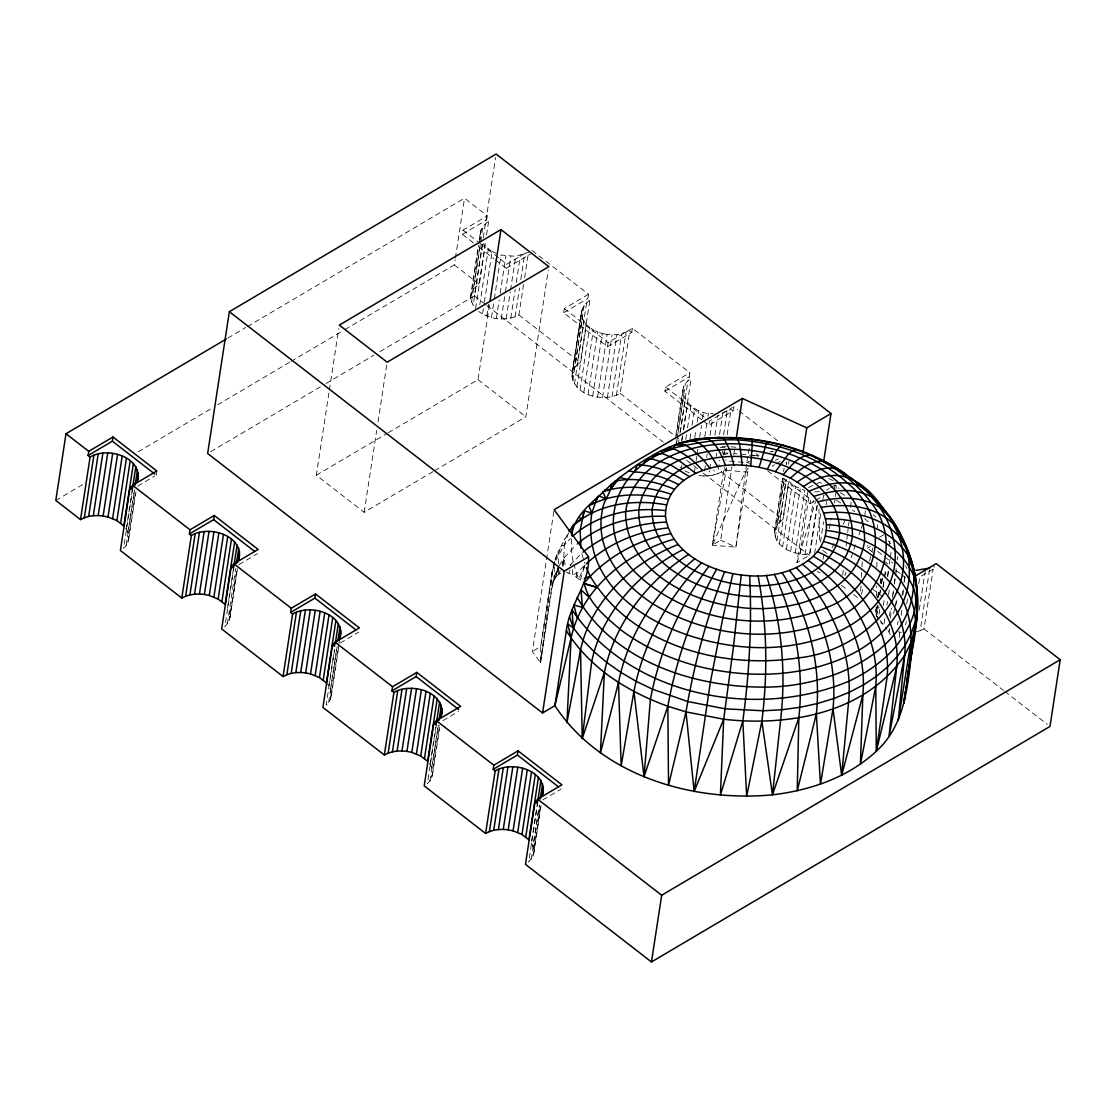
<?xml version="1.0" encoding="UTF-8"?>
<svg xmlns="http://www.w3.org/2000/svg" width="1116" height="1116" viewBox="0 0 1116 1116"><rect width="100%" height="100%" fill="white"/><g stroke="black" fill="none" stroke-linecap="round" stroke-linejoin="round"><path stroke-width="0.75" stroke-dasharray="5 3.75" d="M836.121 488.655L836.135 485.362M132.916 487.329L123.597 548.193C130.6 542.683 130.056 531.844 123.82 525.971M234.179 565.784L224.874 626.648L229.101 620.915L229.994 617.664L237.011 568.644M334.674 649.317L326.137 705.117C333.14 699.606 332.596 688.767 326.36 682.894M436.719 722.708L427.414 783.572C434.417 778.075 433.873 767.222 427.637 761.363M482.489 244.599L473.17 305.463L470.687 298.753L470.715 295.377L478.22 246.343M247.292 326.597L464.535 198.202L487.26 215.806L486.618 219.978L488.613 221.526C482.335 224.93 478.304 232.644 481.08 239.591M537.996 801.176L528.677 862.04L532.904 856.307L533.797 853.056L540.562 805.724M553.843 511.407L532.402 651.493L540.535 662.639L540.716 646.569L552.211 571.504L554.638 561.334M554.387 566.663L553.927 580.432L552.029 587.574L540.535 662.639L552.211 571.504M558.405 563.706L558.042 552.001L569.104 531.369M563.385 565.924L564.64 538.735M588.537 294.275L564.278 308.602L563.65 312.773L607.495 346.755L631.754 332.429L629.759 330.88L620.189 393.432C603.63 402.834 572.745 395.803 571.992 373.832L581.562 311.28L584.184 305.003L589.89 299.981L587.895 298.446L588.537 294.275L531.118 249.789M571.448 538.972L571.336 549.323L573.066 561.487L570.569 565.617M571.95 377.208L581.562 311.28M607.495 346.755L608.136 342.584L632.395 328.257L689.8 372.73L689.172 376.901L691.153 378.45C669.795 391.855 695.338 416.282 713.375 413.408M817.456 505.227L809.951 554.261C795.345 555.726 774.211 548.054 774.532 530.756L782.553 478.345M878.25 619.31L876.59 615.99L875.809 609.224M876.269 606.56L876.158 615.139L879.101 619.003M876.409 596.293L876.548 586.012M876.813 567.165L876.897 560.302M860.701 590.894L860.98 585.747M861.44 577.139L861.915 568.532M861.998 566.816L862.291 561.655M572.592 569.606L572.299 574.461L580.278 580.013L583.11 578.925M877.455 527.882L877.734 524.729M899.259 637.543L899.859 630.693M901.212 615.321L901.658 610.187M903.011 594.8L903.625 587.965M904.225 581.129L904.671 575.995M864.914 515.508L865.346 510.793M851.117 502.423L850.49 508.673L854.73 511.672M576.274 576.888L576.637 573.624L573.959 564.529M835.424 496.536L835.94 491.863M890.442 634.851L888.894 631.921L889.285 628.489M890.47 618.222L891.642 607.941M893.205 594.242L893.609 590.81M894.39 583.961L895.562 573.694M895.757 571.978L896.148 568.56M897.125 559.995L897.529 556.563M842.664 575.131L843.264 570.011M846.081 546.156L846.681 541.051M846.877 539.349L847.476 534.229M847.686 532.527L848.286 527.422M848.481 525.706L848.885 522.302M712.343 545.152L724.172 467.437L726.181 470.185L712.343 545.152L735.89 547.189L748.418 467.897L745.307 471.859L712.343 545.152L720.657 540.228L731.901 466.767M540.535 662.639L551.918 586.151L554.289 576.4L558.377 566.9L559.13 573.819L560.12 570.611M126.261 529.11L132.218 490.231M127.922 532.43L134.394 490.161M126.094 545.487L134.631 489.687M127.824 542.46L135.58 491.738M128.717 539.209L135.957 491.863M156.212 475.151L156.631 472.375M233.481 568.686L227.538 607.578L230.022 614.288M227.371 623.942L235.657 568.63M229.101 620.915L237.108 568.504M229.994 617.664L237.485 568.644M433.036 471.622L364.179 512.328L316.33 475.263L329.122 391.66M329.387 389.958L338.776 328.536M328.801 686.033L334.242 650.53M330.462 689.353L336.934 647.085M328.648 702.41L337.185 646.61M330.364 699.383L338.65 645.285M338.901 643.583L339.417 640.207M331.257 696.133L339.013 645.411M364.179 512.328L376.706 430.427M378.003 421.904L386.889 363.9M344.956 329.569L454.324 264.924L455.105 259.791M455.37 258.089L464.535 198.202M473.337 242.814L462.373 234.318L463.014 230.147L487.26 215.806M479.252 239.577L480.285 232.812M470.687 298.753L478.862 244.781M479.113 243.093L481.177 229.561M470.715 295.377L473.337 289.1L480.326 243.455M480.577 241.754L482.907 226.548M471.51 302.143L480.312 244.669M379.998 351.638L474.412 295.838L482.307 244.125M483.298 237.75L495.588 157.454M473.337 289.1L479.043 284.078L485.516 241.809M486.548 235.058L488.613 221.526M475.611 308.602L485.195 246.05L482.74 242.911M479.81 304.71L488.348 248.91L485.195 246.05M523.571 284.538L518.912 314.977C507.724 321.087 493.551 319.929 482.544 313.973L483.312 308.895M484.358 302.129L492.114 251.421L488.348 248.91M486.813 316.037L488.613 304.194M388.187 432.785L477.997 379.705L489.492 304.64M491.445 317.586L494.039 300.692M494.29 298.99L501.014 255.034L515.718 256.317L528.482 252.411M496.313 318.604L499.159 300.009M500.191 293.243L505.883 256.052M430.079 764.502L433.692 740.829M433.957 739.141L435.77 727.297M495.267 259.805L506.232 268.286L506.873 264.129L526.836 252.314M431.739 767.822L438.197 725.553M429.911 780.865L438.449 725.079M501.265 319.036L505.143 293.675M505.395 291.987L510.835 256.485M431.641 777.838L439.551 725.567M432.534 774.588L439.774 727.255M506.134 318.869L510.277 291.82M510.542 290.132L515.718 256.317M510.807 318.13L515.201 289.379M516.234 282.627L520.377 255.564M515.104 316.805L519.498 288.067M520.795 279.614L524.673 254.253M524.604 277.772L528.231 254.113M434.529 470.743L525.845 416.77L548.291 270.058M571.992 373.832L582.454 308.03M572.885 370.582L574.601 367.555L584.184 305.003M572.787 380.612L582.357 318.06L581.534 314.656M574.601 367.555L577.111 364.848L586.681 302.296M574.447 383.932L584.017 321.38L582.357 318.06M577.111 364.848L580.32 362.547L589.89 299.981M576.888 387.071L586.458 324.519L584.017 321.38M580.041 389.93L589.611 327.379L586.458 324.519M583.808 392.427L593.377 329.876L589.611 327.379M588.076 394.492L597.646 331.94L593.377 329.876M592.722 396.054L602.291 333.503L597.646 331.94M597.59 397.073L607.16 334.507L616.981 334.786L629.759 330.88M531.607 841.269L537.298 804.078M533.839 849.681L533.002 846.277L539.223 805.71M531.188 859.334L539.46 805.222M602.528 397.491L612.098 334.94M532.904 856.307L540.674 805.585M533.797 853.056L541.037 805.724M607.411 397.338L616.981 334.786M612.07 396.585L621.64 334.033M616.381 395.273L625.95 332.721M631.754 332.429L632.395 328.257M701.922 419.909L664.913 391.242L665.555 387.071L689.8 372.73M675.85 435.393L682.839 389.735M675.71 438.909L683.731 386.485M675.878 446.023L676.91 439.258M677.175 437.57L685.447 383.472M676.645 442.159L677.161 438.783M678.193 432.018L683.62 396.515M678.375 443.317L678.905 439.927M679.937 433.175L687.958 380.751M680.369 431.962L685.28 399.835M682.364 435.938L681.583 441.001L676.129 436.775M683.397 429.172L691.153 378.45M682.043 440.164L682.56 436.788M683.592 430.023L687.735 402.974M681.834 465.009L681.318 468.399L678.165 465.525M685.712 439.648L686.493 434.584M687.526 427.819L690.888 405.833M689.995 438.769L691.027 432.004M692.073 425.252L694.654 408.344M694.78 437.458L696.077 429.004M697.109 422.239L698.923 410.395M694.25 472.821L695.017 467.757M696.063 460.992L696.83 455.914M697.095 454.226L697.863 449.162M699.676 437.319L701.49 425.489M702.522 418.723L703.554 411.957M704.81 436.635L706.874 423.117M707.907 416.352L708.423 412.976M703.289 420.969L708.772 425.224L709.413 421.053L732.236 407.563M698.853 475.528L703.805 475.96L704.322 472.584M704.573 470.882L705.354 465.818M706.651 457.365L707.167 453.975M710.013 435.38L712.343 420.16M703.805 475.96L708.688 475.793L709.455 470.729M709.72 469.041L710.753 462.275M714.896 435.226L717.993 414.929M708.688 475.793L713.347 475.053L714.114 469.975M716.193 456.458L716.709 453.068M719.555 434.473L722.917 412.488M713.347 475.053L717.644 473.742L719.708 460.21M723.6 434.849L727.213 411.176L731.036 409.335L733.017 410.883L708.772 425.224M717.644 473.742L721.452 471.901L721.968 468.511M724.047 454.993L725.344 446.54M727.144 434.696L731.036 409.335M733.017 410.883L733.658 406.712L737.76 409.893M733.728 454.812L735.039 446.274M783.585 471.58L784.102 468.204M774.504 534.132L783.041 478.345M774.532 530.756L777.155 524.478L784.13 478.834M786.208 465.316L786.724 461.926L784.994 464.954M775.327 537.535L784.381 478.359M777.155 524.478L779.652 521.772L786.124 479.503M788.454 464.298L788.97 460.908M776.987 540.855L786.292 479.992M779.652 521.772L782.86 519.47L788.803 480.577M779.428 543.994L788.998 481.442L795.931 486.799L804.831 490.426L795.262 552.978M782.581 546.854L792.151 484.302M786.348 549.351L795.931 486.799M790.616 551.416L800.2 488.864M816.898 505.771L809.323 555.308L796.991 562.604L808.207 489.24M800.13 553.996L809.184 494.82M767.557 470.757L810.049 503.679L810.676 499.508L781.898 477.216M805.068 554.415L813.355 500.317M814.61 553.508L820.818 512.942M822.632 501.098L823.413 496.034M820.469 542.055L823.566 521.758M826.161 504.864L826.677 501.475M834.294 489.352L834.935 485.181L839.037 488.348M872.935 552.406L867.453 548.165L867.885 545.375M877.608 597.381L878.906 588.927M877.985 597.52L879.017 590.755M880.315 582.301L880.831 578.925M875.767 612.6L876.548 607.523M878.097 597.381L879.129 590.615M880.161 583.849L880.942 578.785M876.59 615.99L878.153 605.849M879.715 594.493L880.482 590.629M881.514 583.877L882.547 577.111M882.993 586.709L884.29 578.255M884.542 576.567L885.574 569.802M889.201 546.143L890.233 539.377M879.031 614.246L880.064 607.481M883.175 587.197L884.458 578.744M884.723 577.042L886.02 568.588M887.485 575.954L888.266 570.876M889.299 564.11L890.08 559.046M890.331 557.358L891.377 550.593M883.286 605.542L884.583 597.088M887.68 576.805L888.727 570.039M884.89 618.557L883.858 625.323L880.705 622.449M886.955 605.025L887.471 601.65M888.517 594.884L889.285 589.82M889.438 615.99L890.721 607.536M892.284 597.381L893.316 590.629M894.348 583.863L895.381 577.098M895.646 575.41L896.678 568.644M895.52 606.211L896.553 599.445M897.571 624.681L898.087 621.291M901.965 595.93L902.997 589.178M904.03 582.413L905.062 575.647M918.733 583.696L919.765 576.93L935.571 567.807L933.576 566.258M919.249 609.992L925.457 569.411M915.887 631.977L920.184 630.666L929.502 569.788M920.184 630.666L923.992 628.824L933.06 569.648M746.52 464.186L735.89 547.189L720.657 540.228M877.832 605.025L876.158 615.139L879.017 606.978M879.506 594.912L880.343 589.862M881.473 583.124L882.31 578.074M723.824 470.073L726.181 470.185L727.213 464.061M747.818 456.36L746.757 462.652L750.161 464.089M749.255 448.395L748.083 454.784L734.426 453.598M906.666 603.965L907.922 597.227M553.927 580.432L556.619 575.926L558.377 566.9L554.568 579.204L554.289 576.4L552.029 587.574C550.606 575.256 553.564 563.343 558.042 552.001M562.436 566.147L564.082 557.819L576.288 544.873M822.994 559.325L824.027 554.206M829.216 528.635L831.294 518.41M834.405 503.065L835.089 499.647M861.454 594.493L863.073 587.825M869.587 561.153L871.624 552.811M872.028 551.137L872.852 547.803M554.429 563.413L552.057 573.094L540.716 646.569L532.402 651.493M888.894 631.921L889.731 628.601M893.484 613.716L895.158 607.104M895.576 605.444L897.655 597.172M555.461 577.474L558.377 566.9M905.495 624.765L906.471 621.472M796.991 562.604L815.573 501.572M562.101 564.222L564.082 557.819L565.435 567.277M580.278 580.013L585.063 564.78L576.637 573.624L572.299 574.461L566.384 572.494M844.854 575.591L845.984 572.327M851.062 557.693L853.322 551.178M853.893 549.56L855.581 544.678M858.971 534.913L860.659 530.03M861.231 528.412L862.361 525.162M568.56 532.932L564.208 545.333L555.782 560.302M568.937 573.052L569.969 570.164M555.07 559.841L557.358 553.634L558.502 554.094L561.083 545.417L564.208 545.333L570.429 538.4M585.063 564.78L578.799 578.855L576.637 573.624M832.034 547.872L834.991 541.595M843.11 524.353L846.807 516.513M559.186 565.603L564.082 557.819M569.983 565.324L581.659 553.173L584.589 563.12M556.619 575.926L561.125 572.815M757.583 456.486L758.852 455.719L756.104 453.626M227.817 338.106L245.799 327.476M462.373 234.318L486.618 219.978M55.8 500.456L84.272 483.633M138.203 451.757L211.621 408.372M217.606 404.829L289.518 362.323M291.025 361.445L343.463 330.448M137.659 486.116L154.775 476.002M506.232 268.286L530.477 253.96M210.645 451.715L324.547 384.406M326.039 383.513L374 355.167M563.65 312.773L587.895 298.446M316.33 475.263L386.68 433.678M238.936 564.584L257.475 553.62M664.913 391.242L689.172 376.901M340.199 643.039L358.752 632.075M775.383 460.476L778.243 458.788M771.895 466.321L774.741 464.647M776.178 463.796L780.447 461.271M826.37 490.231L829.23 488.543M830.653 487.706L834.935 485.181M442.899 720.657L458.592 711.38M810.049 503.679L814.317 501.154M815.754 500.303L824.305 495.253M879.506 537.242L885.211 533.88M867.453 548.165L870.313 546.477M542.739 799.963L561.292 788.998M749.687 461.271L746.757 462.652L751.235 462.429M808.472 487.539L815.475 484.316M816.884 483.674L819.688 482.377L822.673 483.828M725.023 454.547L727.883 453.612M724.354 412.055L727.213 411.176M770.082 451.966L773.123 451.506L768.868 451.338M724.94 447.293L720.448 447.655L719.499 446.526L726.028 446.679M814.652 491.863L819.521 491.71M722.917 452.957L727.716 453.096M730.938 446.805L737.592 447.376M752.7 455.189L758.852 455.719M743.298 462.345L727.716 460.992L725.428 459.931M726.181 470.185L747.371 472.124M749.659 455.063L755.992 456.207M602.291 333.503L607.16 334.507M898.157 631.782L901.393 632.451M817.135 571.573L820.232 572.954M492.114 251.421L496.383 253.471M828.783 478.499L833.206 480.633M685.085 470.896L689.353 472.961M840.292 492.756L847.253 496.843M836.484 500.47L840.697 502.939M478.778 311.476L482.544 313.973M841.464 585.342L848.16 590.406M853.531 594.451L858.888 598.497M739.127 410.953L780.14 442.717M873.214 514.825L875.948 516.945M463.014 230.147L479.462 242.883M480.829 243.944L498.643 257.754M500.01 258.814L506.873 264.129M564.278 308.602L608.136 342.584M665.555 387.071L706.665 418.918M877.692 551.43L883.175 555.67M884.542 556.731L892.758 563.106M478.82 247.054L493.9 258.731M883.9 560.902L890.749 566.217M896.232 570.457L900.347 573.652M901.714 574.712L905.829 577.893M454.324 264.924L479.043 284.078M518.912 314.977L580.32 362.547M620.189 393.432L674.761 435.714M721.452 471.901L782.86 519.47M822.729 550.355L826.817 553.536M871.847 588.411L884.123 597.925M923.992 628.824L1003.423 690.358M1004.791 691.418L1047.254 724.312M474.412 295.838L485.432 304.375M486.813 305.435L663.225 442.117M686.661 460.28L697.681 468.818M703.192 473.086L809.323 555.308M477.997 379.705L525.845 416.77M864.621 518.647L869.699 522.972M888.462 541.009L890.568 543.701M880.078 620.301L886.941 629.34M531.342 842.957L533.002 846.277M905.578 565.742L906.862 568.616M722.303 451.087L723.587 455.007M558.516 569.746L558.725 574.015M818.935 508.98L819.632 543.562"/><path stroke-width="1.5" d="M137.519 481.721C143.42 457.03 107.68 446.33 90.089 457.058L80.519 519.61L55.8 500.456L66.011 433.733L226.325 338.985M238.782 560.19C244.697 535.485 208.957 524.799 191.366 535.513L181.796 598.064L120.388 550.495L129.958 487.943L133.167 485.641M340.31 636.957C344.23 613.075 309.732 603.728 292.629 613.981L283.059 676.533L221.666 628.964L231.235 566.412L236.941 561.39L239.563 555.112M441.587 715.426C445.507 691.543 411.009 682.183 393.906 692.436L384.336 754.988L322.929 707.418L332.498 644.867L338.218 639.845L340.826 633.581M542.599 795.568C548.514 770.877 512.76 760.177 495.169 770.905L485.6 833.457L424.206 785.887L433.775 723.335L439.481 718.313L442.103 712.036M665.499 516.345C664.843 478.15 710.376 462.484 742.321 465.219C777.392 467.13 821.013 485.781 826.482 524.618C827.137 562.799 781.591 578.479 749.659 575.744C714.589 573.819 670.953 555.182 665.499 516.345C634.307 515.062 601.663 523.334 577.53 543.757M673.952 539.181C627.039 552.643 581.645 588.425 571.085 637.947L554.889 705.675L542.557 712.971L207.646 453.487L229.338 311.699L496.104 154.036L831.015 413.52L806.77 427.846L742.349 398.44L554.108 509.691L588.509 556.842C589.848 584.031 569.3 604.342 566.37 630.61L554.889 705.675C600.924 775.801 692.269 802.278 772.467 794.843C810.16 790.337 848.132 777.573 876.297 751.235C913.502 717.476 906.931 662.695 916.947 617.999C920.909 578.493 908.48 537.842 882.672 507.557C861.901 478.08 835.493 464.075 803.353 486.576M774.351 574.322C795.429 618.487 804.245 669 798.833 717.672L797.229 790.784L816.368 713.891C821.543 664.899 808.347 614.121 782.079 572.648M802.571 564.319C840.404 595.609 867.648 644.936 862.849 694.989L860.408 764.265L875.753 686.41C880.496 636.036 848.634 588.048 808.263 560.539M741.219 575.005L733.589 645.899L723.698 719.234L720.392 795.178L742.824 720.908C749.408 672.878 752.003 624.179 749.659 575.744M688.628 554.387C647.28 581.031 614.414 623.83 604.384 672.446L600.422 753.049L618.515 682.42C628.28 634.083 656.78 589.792 694.85 558.781M908.856 667.019C917.938 626.425 924.285 580.725 903.862 542.404C892.591 516.638 873.144 495.755 851.438 478.164M916.947 617.999L903.904 703.387C908.703 662.946 922.555 615.446 889.982 582.329C872.614 562.436 849.011 548.556 823.678 541.497M915.636 585.272L915.845 582.008M676.031 444.419L693.357 440.583L693.72 439.592C757.792 431.78 831.099 448.953 871.275 502.87C904.058 544.134 879.059 602.235 832.717 619.533C775.202 644.504 705.842 636.552 653 603.868C629.661 588.704 608.848 566.733 602.431 538.93C600.408 528.858 600.436 518.48 602.738 508.45C603.854 499.829 611.163 493.202 610.996 484.484C638.003 462.931 668.54 441.197 704.07 438.295C758.643 433.747 816.814 448.074 858.595 484.358M825.659 518.828C856.042 518.298 889.787 528.049 907.42 554.54C919.57 581.966 920.016 614.679 910.712 643.221L898.282 720.49L904.685 655.12C909.582 604.342 865.528 562.631 821.013 546.742M910.712 643.221L904.685 655.12L889.006 736.546L896.776 666.364C901.575 615.6 861.217 571.476 817.526 551.695M716.598 569.286C692.757 611.68 676.477 658.412 667.842 706.247L644.03 776.638L650.419 699.411C659.486 651.479 679.616 605.29 708.925 566.272M750.761 465.944L752.198 445.2L751.668 439.034M789.417 570.415C820.204 608.764 837.99 659.472 832.996 708.8L841.659 775.341L848.551 702.48C853.419 652.79 830.904 602.542 796.266 567.625M571.615 535.694L572.522 526.347C597.451 503.4 634.251 498.852 666.489 504.934M903.904 703.387L905.104 692.073M758.057 575.87C767.041 623.649 767.989 673.004 761.865 721.201L772.467 794.843L780.6 720.113C786.334 671.706 781.605 621.71 766.315 575.396M566.37 630.61C576.205 646.861 589.555 660.686 604.384 672.446L582.217 738.555L591.675 661.635C601.929 612.698 639.161 571.838 683.02 549.616M904.685 655.12C866.295 713.194 788.398 726.739 723.698 719.234L694.152 791.467L710.348 682.35L722.959 617.469L732.835 573.68M875.753 686.41L876.297 751.235L887.108 676.826C891.851 626.216 855.581 579.985 813.271 556.312M90.089 457.058L88.094 455.509L88.736 451.338L112.981 437.012L156.84 470.98L132.595 485.32L131.953 489.492L129.958 487.943M80.519 519.61L84.328 517.768L93.897 455.216M84.328 517.768L88.638 516.457L98.208 453.905M88.638 516.457L93.298 515.704L102.867 453.152M93.298 515.704L98.18 515.55L107.75 452.984M88.094 455.509L112.353 441.183L112.981 437.012M98.18 515.55L103.118 515.983L112.688 453.417M133.39 463.419L123.82 525.971L116.901 520.614L107.987 516.987L117.557 454.435M112.632 518.549L122.202 455.998M116.901 520.614L126.471 458.048M120.668 523.111L130.237 460.559M132.734 486.841L135.831 466.558M135.162 485.097L137.491 469.878M137.031 481.735L138.328 473.282M191.366 535.513L189.371 533.964L190.013 529.807L214.258 515.466L258.117 549.449L233.872 563.775L233.23 567.946L231.235 566.412M181.796 598.064L185.605 596.237L195.174 533.671M185.605 596.237L189.901 594.912L199.471 532.36M189.901 594.912L194.561 594.172L204.144 531.607M194.561 594.172L199.443 594.005L209.013 531.453M189.371 533.964L213.616 519.638L214.258 515.466M199.443 594.005L204.395 594.437L213.965 531.886M234.667 541.874L225.083 604.44L218.164 599.069L209.264 595.456L218.834 532.89M213.895 597.004L223.465 534.452M218.164 599.069L227.734 536.517M221.931 601.566L231.5 539.014M233.997 565.31L237.108 545.026M236.439 563.552L238.768 548.347M238.043 561.878L239.591 551.736M292.629 613.981L290.634 612.433L291.276 608.262L315.535 593.935L359.38 627.903L335.135 642.244L334.493 646.415L332.498 644.867M283.059 676.533L286.868 674.692L296.451 612.14M286.868 674.692L291.178 673.38L300.748 610.829M291.178 673.38L295.838 672.627L305.407 610.075M295.838 672.627L300.72 672.474L310.29 609.908M290.634 612.433L314.893 598.106L315.535 593.935M300.72 672.474L305.658 672.906L315.242 610.34M335.93 620.343L326.36 682.894L319.441 677.538L310.527 673.911L320.097 611.359M315.172 675.473L324.742 612.921M319.441 677.538L329.011 614.972M323.208 680.035L332.777 617.483M335.525 642.077L338.371 623.481M337.967 640.333L340.031 626.801M339.306 640.347L340.868 630.205M393.906 692.436L391.911 690.888L392.553 686.731L416.798 672.39L460.657 706.372L436.412 720.699L435.77 724.87L433.775 723.335M384.336 754.988L388.145 753.16L397.715 690.595M388.145 753.16L392.441 751.835L402.025 689.283M392.441 751.835L397.101 751.096L406.684 688.53M397.101 751.096L401.983 750.928L411.553 688.377M391.911 690.888L416.156 676.561L416.798 672.39M401.983 750.928L406.935 751.361L416.505 688.809M437.207 698.811L427.637 761.363L420.704 755.992L411.804 752.379L421.374 689.814M416.435 753.928L426.005 691.376M490.008 301.222L500.972 229.575L548.821 266.64L387.14 362.198L339.306 325.119L500.972 229.575M420.704 755.992L430.274 693.441M424.471 758.503L434.054 695.938M436.537 722.233L439.648 701.95M438.979 720.476L441.308 705.27M440.848 717.114L442.131 708.66M495.169 770.905L493.188 769.356L493.816 765.185L518.075 750.859L561.934 784.827L537.675 799.168L537.033 803.339L535.052 801.79L540.758 796.782L543.366 790.505M485.6 833.457L489.422 831.615L498.991 769.063M489.422 831.615L493.718 830.304L503.288 767.752M493.718 830.304L498.378 829.551L507.947 766.999M498.378 829.551L503.26 829.397L512.83 766.832M493.188 769.356L517.433 755.03L518.075 750.859M503.26 829.397L508.199 829.83L517.782 767.264M538.47 777.266L528.9 839.818L521.981 834.461L513.067 830.834L522.651 768.282M517.712 832.397L527.282 769.845M521.981 834.461L531.551 771.895M542.557 712.971L564.25 571.169L588.509 556.842M525.748 836.958L535.317 774.406M535.052 801.79L525.469 864.342L651.465 961.964L1049.989 726.432L1060.2 659.709L936.198 563.636L914.799 576.288M537.814 800.688L540.925 780.405M540.256 798.944L542.585 783.725M542.111 795.582L543.408 787.129M651.465 961.964L661.676 895.241L1060.2 659.709M736.337 437.723L742.349 398.44M802.892 453.18L806.77 427.846M823.692 461.354L831.015 413.52M832.996 708.8L820.455 784.241L816.368 713.891M906.624 680.537L907.182 677.161M907.74 673.785L908.298 670.395M571.741 535.554C574.043 513.109 596.753 499.759 610.996 484.484M584.212 511.114L580.125 530.002L580.962 548.193M604.384 672.446C623.551 687.051 645.188 698.142 667.842 706.247L668.526 785.245L685.991 711.869C694.152 664.062 706.819 616.897 724.605 571.755M701.643 562.757C667.577 597.939 643.36 643.346 633.916 691.446L621.166 765.827L618.515 682.42M678.11 544.524C632.409 562.338 590.964 600.84 580.543 650.084L566.928 722.666L571.085 637.947L567.681 623.886L573.373 627.945L582.775 640.026L593.865 651.521L606.504 662.276L620.566 672.209L635.897 681.178L652.316 689.116L687.721 701.518L725.247 708.841L763.232 710.794L781.884 709.72L800.033 707.293L817.47 703.526L834.029 698.463L849.499 692.171L863.742 684.722L876.576 676.17L887.876 666.643L897.501 656.222L905.369 645.034L911.367 633.19L915.455 620.831L914.367 610.703L911.549 600.575L907.057 590.629L900.975 581.031L893.414 571.95L884.486 563.538L863.198 549.281L838.548 539.237L825.491 536.015M761.865 721.201L746.674 796.322L742.824 720.908M876.297 751.235L896.776 666.364M759.131 467.283L766.915 441.727L767.878 443.122M841.659 775.341L862.849 694.989M138.286 476.658L137.394 479.908L134.004 484.735M725.665 465.567C721.438 455.788 717.658 443.931 707.6 438.672L682.922 442.062L674.636 444.977L673.492 448.939C612.796 466.056 590.866 535.666 641.56 578.144C690.832 621.612 766.273 633.372 826.621 607.578C880.915 587.253 892.744 519.582 847.337 482.935C821.306 459.067 786.933 445.926 752.24 441.434C721.396 436.37 691.013 444.029 661.272 450.92L662.29 453.501L678.807 460.42L695.714 473.337M569.104 531.369L573.861 524.367L582.008 518.675L584.379 510.919L591.829 512.983C577.363 609.406 703.819 655.218 781.172 646.638C820.623 642.677 862.877 627.22 884.932 592.275C904.127 562.059 894.683 521.981 871.373 496.857C853.698 487.008 832.187 490.175 813.871 496.439M772.467 794.843L798.833 717.672M628.615 470.757L634.516 471.984L637.222 464.87C653.906 465.009 669.767 471.691 683.717 480.424M637.752 464.507L642.69 465.079L646.987 458.732L651.981 458.899L653.46 455.021L662.29 453.501M597.506 496.829L591.829 512.983L588.927 505.827C613.047 492.672 642.244 492.644 668.303 499.466M767.376 469.194L776.875 450.027L781.507 445.117L783.195 445.2M590.671 503.874L595.274 502.605L598.553 495.839L605.946 498.754L602.821 491.793L610.661 489.45L615.153 481.094C635.144 477.006 655.915 481.428 674.441 489.254M775.383 471.677L788.761 453.71L792.472 450.78L795.694 449.511L798.372 449.901M604.732 489.994L610.661 489.45L619.673 477.425L627.541 479.517M783.055 474.691C790.853 466.544 799.991 452.859 812.936 455.607L815.866 457.978M823.957 513.039C859.208 508.491 909.847 523.711 909.149 566.705C912.204 607.313 881.012 641.547 845.747 656.947C798.777 677.942 744.623 678.542 695.366 665.624C668.289 658.119 642.272 646.248 619.882 629.145C605.374 616.646 588.788 603.463 584.365 583.863L583.821 583.347C605.821 557.386 637.194 539.837 670.563 533.615M790.337 478.206C799.307 470.255 809.505 461.117 822.199 461.075C830.709 463.963 839.288 469.278 845.816 475.332M586.277 563.747C608.708 543.366 637.975 531.104 668.024 527.924M572.703 536.21C597.52 513.723 633.023 506.859 665.555 510.584M582.901 552.225C606.169 532.96 636.315 523.055 666.322 522.135M797.117 482.182C809.867 473.045 829.481 461.02 844.087 473.017M808.961 491.347C827.709 482.642 855.428 476.281 870.55 494.695M584.519 578.381L590.183 576.205C631.572 645.564 722.373 669.781 798.4 657.868C861.259 651.814 930.632 589.569 892.8 523.488C874.065 505.52 845.872 503.232 821.404 507.348M929.754 568.1L915.915 570.332M818.028 501.781C838.144 496.76 860.966 495.839 879.268 507.013C892.061 516.094 899.482 531.202 904.853 545.445M694.919 439.383L707.6 438.672M610.661 489.45C630.707 485.028 651.688 487.65 670.967 494.221M715.035 438.03L722.247 437.821L724.744 440.011L729.571 449.455L733.923 465.079M693.72 439.592L709.971 438.588M714.854 437.988L719.75 437.388M674.636 444.977L685.475 445.284L691.501 448.702L703.819 460.308L709.902 468.301M700.22 438.979L703.457 439.118M689.493 440.332C703.652 441.001 711.199 455.928 717.63 466.641M634.516 471.984C650.028 472.556 665.024 477.522 678.709 484.651M826.482 524.618C861.064 526.431 899.287 542.153 913.711 575.814C916.766 652.163 829.244 687.107 765.088 687.121C694.501 687.456 614.135 661.69 577.181 597.423M723.698 719.234L685.991 711.869L667.842 706.247M826.426 530.379C861.943 534.885 899.315 553.689 913.586 588.313C920.895 608.36 908.089 629.577 896.664 645.578C883.928 660.937 867.299 672.529 849.346 681.025C756.202 720.378 630.331 696.286 571.978 609.727L573.373 627.945L569.551 616.925M103.118 515.983L107.987 516.987M204.395 594.437L209.264 595.456M305.658 672.906L310.527 673.911M406.935 751.361L411.804 752.379M508.199 829.83L513.067 830.834M651.981 458.899L670.437 464.8L689.409 476.644M584.365 583.863L596.962 587.351L583.821 583.347M735.667 437.639L737.118 438.058L739.671 444.112L742.321 465.219M679.658 443.54L685.475 445.284M668.805 447.376C682.336 451.031 693.482 460.169 702.564 470.547M579.051 517.433L582.008 518.675M821.697 460.81L830.457 465.037M229.338 311.699L564.25 571.169M112.353 441.183L154.831 474.091M213.616 519.638L254.741 551.499M314.893 598.106L356.004 629.954M416.156 676.561L458.648 709.483M517.433 755.03L558.544 786.878M66.011 433.733L88.736 451.338M132.595 485.32L190.013 529.807M233.872 563.775L291.276 608.262M335.135 642.244L392.553 686.731M436.412 720.699L493.816 765.185M537.675 799.168L661.676 895.241M589.081 597.241L581.018 589.862L582.44 607.425L573.847 604.942L577.181 617.72M876.953 501.628L882.672 507.557L884.848 511.784M908.131 553.229L910.963 559.562L911.66 565.826M586.346 567.625L590.183 576.205M914.409 577.111L915.371 580.376M633.916 691.446L644.03 776.638M685.991 711.869L694.152 791.467M580.543 650.084L582.217 738.555M625.644 511.491C624.765 569.146 687.972 601.329 738.039 607.188C786.571 613.981 855.902 597.437 864.593 540.897C865.458 483.242 802.251 451.059 752.198 445.2C703.652 438.407 634.32 454.951 625.644 511.491M638.757 509.9C637.975 561.46 694.501 590.225 739.266 595.47C782.679 601.538 844.673 586.751 852.443 536.182C853.21 484.623 796.685 455.844 751.933 450.613C708.52 444.531 646.527 459.332 638.757 509.9M652.135 509.594C651.451 554.833 701.057 580.083 740.34 584.672C778.424 590.015 832.829 577.028 839.637 532.653C840.32 487.413 790.728 462.163 751.445 457.56C713.361 452.231 658.956 465.219 652.135 509.594"/></g></svg>
